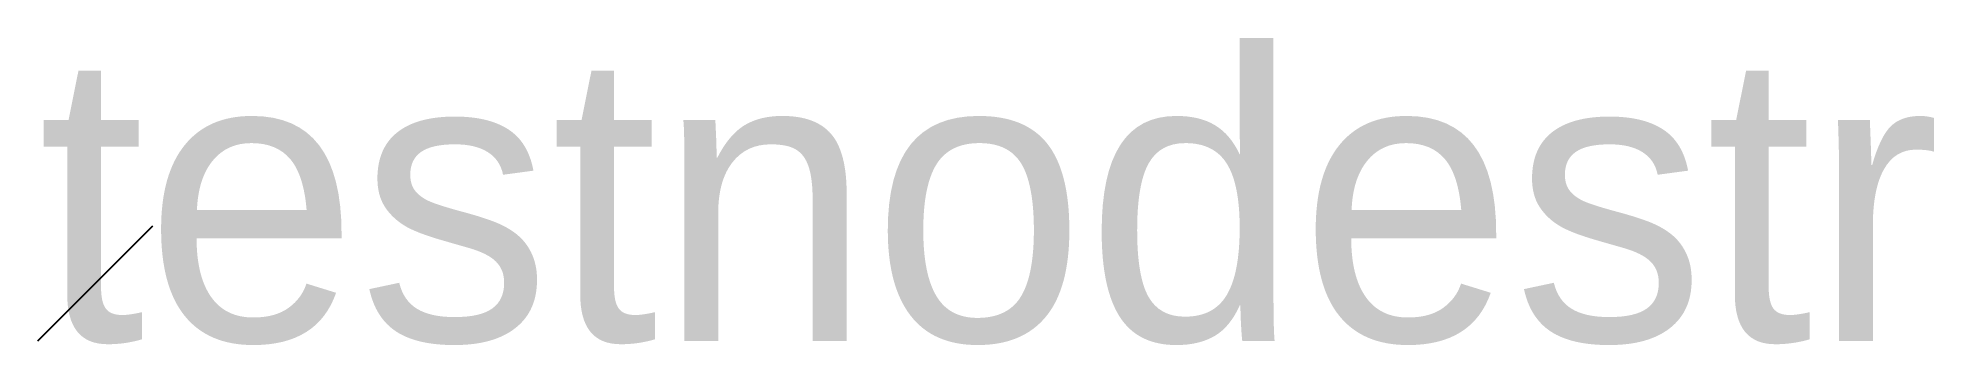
# Model space of a CAD drawing. Header units: metres. Extents: x 0 to 16.5, y 0 to 2.6.
import ezdxf

# ---------------------------------------------------------------- set-up
doc = ezdxf.new("R2010")
doc.units = ezdxf.units.M

msp = doc.modelspace()

# ---------------------------------------------------------------- linework, layer by layer
at = {"layer": 'Edges'}
msp.add_line((0, 0), (1, 1), dxfattribs=at)
msp.add_line((0, 0), (1, 1), dxfattribs=at)
msp.add_line((0, 0), (1, 1), dxfattribs=at)

# ---------------------------------------------------------------- texts
msp.add_text('testnodestr', height=2.5).set_placement((0, 0))
msp.add_text('testnodestr', height=2.5).set_placement((0, 0))
msp.add_text('testnodestr', height=2.5).set_placement((0, 0))

doc.saveas('drawing.dxf')
